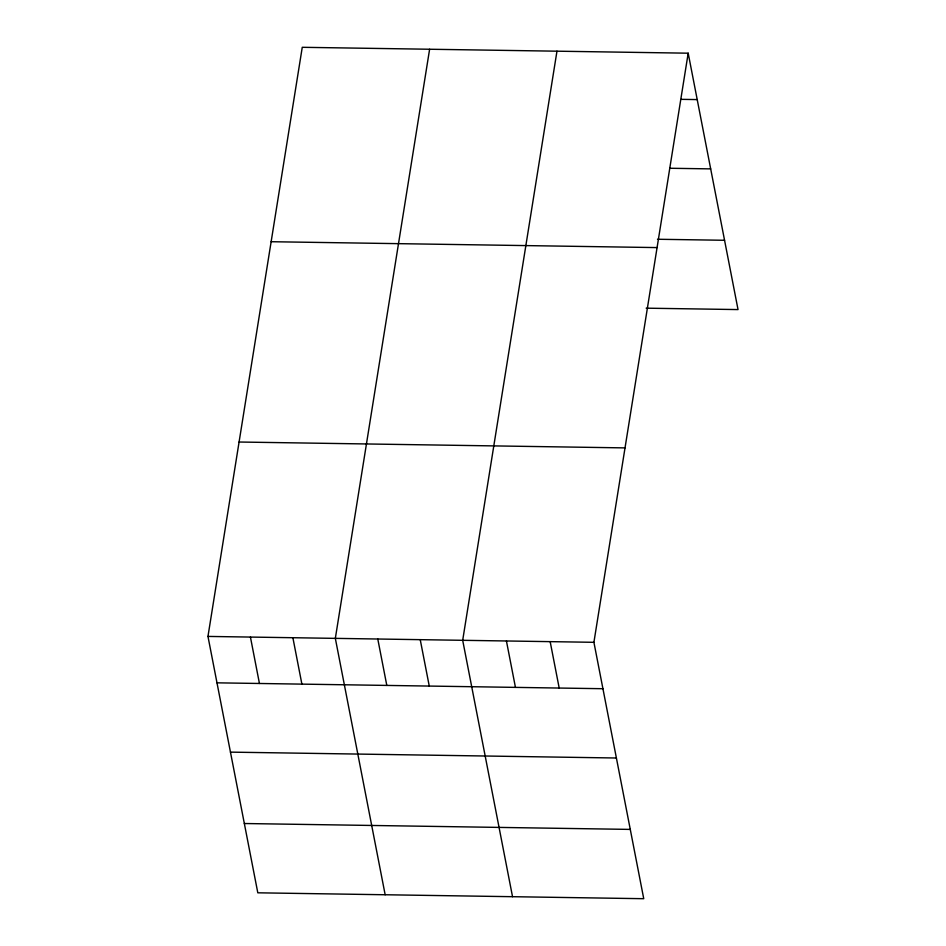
<?xml version="1.0" encoding="UTF-8"?>
<svg xmlns="http://www.w3.org/2000/svg" width="946" height="946" viewBox="0 0 946 946"><rect width="100%" height="100%" fill="white"/><g stroke="black" fill="none" stroke-linecap="round" stroke-linejoin="round"><path stroke-width="1.42" d="M688.191 53.189L593.911 642.31L643.741 898.7L257.809 892.811L207.966 636.422L302.259 47.3L688.191 53.189L738.034 309.579L646.177 308.171M429.614 49.239L335.333 638.373L385.164 894.762M556.969 51.179L462.689 640.312L512.531 896.702M681.179 99.342L697.214 99.59M669.863 168.258L710.683 168.885M657.494 239.255L724.565 240.284M271.135 241.715L657.08 247.592M239.09 442.019L625.022 447.896M207.966 636.422L593.911 642.31M216.989 682.835L602.933 688.712M230.457 752.129L616.402 758.006M244.34 823.517L630.273 829.406M550.17 641.648L559.192 688.049M506.429 640.974L515.452 687.375M420.237 639.662L429.259 686.063M377.785 639.011L386.808 685.424M292.882 637.722L301.892 684.124M250.43 637.072L259.441 683.473"/></g></svg>
